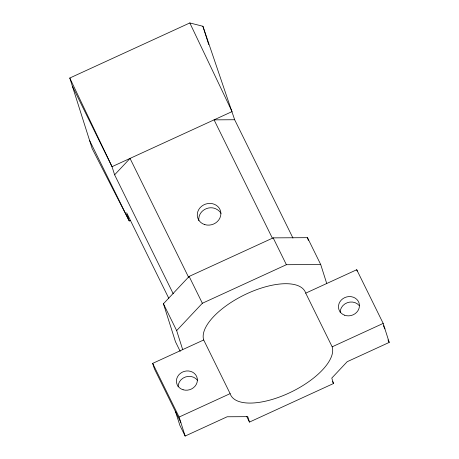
<?xml version="1.0" encoding="UTF-8"?>
<svg xmlns="http://www.w3.org/2000/svg" width="459" height="459" viewBox="0 0 459 459"><rect width="100%" height="100%" fill="white"/><g stroke="black" fill="none" stroke-linecap="round" stroke-linejoin="round"><path stroke-width="0.69" d="M173.221 293.76L114.618 174.822L130.04 158.412L188.643 277.356M180.209 351.359L175.487 341.771L163.433 303.772L189.137 276.427L273.168 237.871L307.484 237.67L320.703 264.51L326.733 283.507M182.682 349.609L176.658 330.606L202.362 303.261L286.387 264.705L320.703 264.51M130.54 220.377L129.254 220.968L92.173 148.613L69.785 78.03L189.825 22.95L202.912 26.266L234.658 119.736L292.945 238.037M180.84 422.475L154.396 368.806L152.675 363.379L203.693 339.97A56.227 23.983 -26.2 0 1 247.39 293.485A56.227 23.983 -26.2 0 1 305.723 293.146L356.741 269.737L383.185 323.411L389.215 342.414L347.199 361.692L331.777 378.096L333.498 383.523L249.472 422.079L246.638 416.33M249.472 422.079L247.751 416.652L227.159 416.772L185.143 436.05L179.119 417.047L230.137 393.638A56.227 23.983 -26.2 0 0 288.47 393.3A56.227 23.983 -26.2 0 0 332.167 346.82L383.185 323.411M234.658 119.736L214.066 119.856L272.353 238.158M383.351 325.683L384.912 328.839M387.97 339.884L389.215 342.414M305.723 293.146L332.167 346.82M273.168 237.871L286.387 264.705M332.557 381.607L333.498 383.523M189.137 276.427L202.362 303.261M203.693 339.97L230.137 393.638M72.367 86.172L112.03 166.674L114.618 174.822M168.803 298.333L126.673 212.821L129.254 220.968L89.591 140.46M163.433 303.772L176.658 330.606M152.675 363.379L179.119 417.047M185.143 436.05L179.853 425.315L175.55 411.746M189.825 22.95L232.076 111.594L112.03 166.674L69.785 78.03M356.741 269.737L357.171 271.097M307.484 237.67L308.345 240.384M202.912 26.266L208.725 44.592M178.132 386.788A10.586 9.553 -17.6 0 1 185.683 376.914A10.586 9.553 -17.6 0 1 197.594 380.511M340.188 312.481A10.586 9.553 -17.6 0 1 347.354 302.688A10.586 9.553 -17.6 0 1 359.242 305.602M221.043 213.412A11.825 10.488 -1.3 0 0 217.52 209.78C210.354 204.8 199.55 209.556 198.81 218.364A11.825 10.672 -35.1 0 0 198.816 220.687M344.577 315.207A10.586 9.553 -17.6 0 0 359.408 304.747A10.586 9.553 -17.6 0 0 342.884 298.683A10.586 9.553 -17.6 0 0 344.577 315.207M183.101 389.76A10.586 9.553 -17.6 0 0 197.272 378.537A10.586 9.553 -17.6 0 0 180.33 373.419A10.586 9.553 -17.6 0 0 183.101 389.76M204.8 224.612A11.905 10.746 -17.6 0 0 220.745 211.983A11.905 10.746 -17.6 0 0 201.679 206.223A11.905 10.746 -17.6 0 0 204.8 224.612"/></g></svg>
